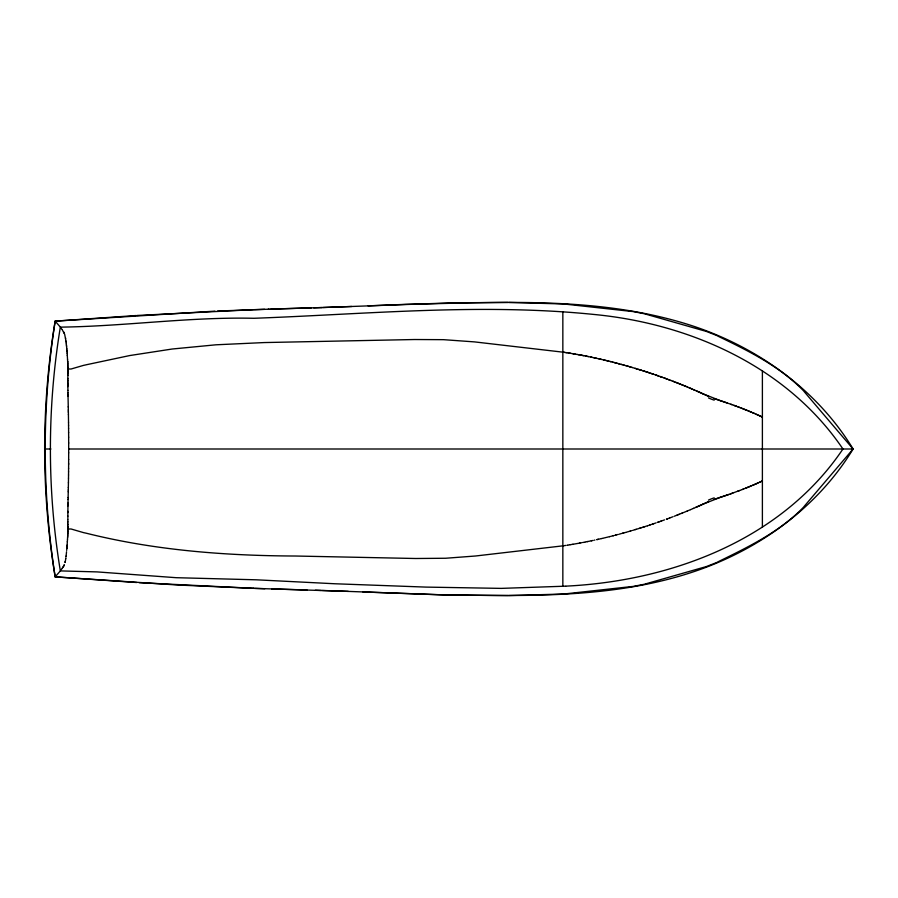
<?xml version="1.0" encoding="UTF-8"?>
<svg xmlns="http://www.w3.org/2000/svg" width="898" height="898" viewBox="0 0 898 898"><rect width="100%" height="100%" fill="white"/><g stroke="black" fill="none" stroke-linecap="round" stroke-linejoin="round"><path stroke-width="1.35" d="M67.866 380.157L67.866 378.451M67.866 519.549L67.866 516.036M67.866 379.966L67.866 381.179M67.866 516.137L67.878 512.376M68.675 452.895L68.675 442.882M67.866 378.507L67.889 375.386M68.652 459.574L68.675 452.828M68.63 463.458L68.652 459.428M68.63 464.389L68.63 463.245M67.889 375.431L67.9 373.983M67.878 512.567L67.889 511.355M68.596 468.453L68.63 464.288M67.9 373.074L67.889 367.091M67.922 371.626L67.9 374.028M67.889 511.467L67.956 505.855M68.562 471.921L68.596 468.273M68.529 475.053L68.574 471.798M67.922 371.267L67.934 370.189M68.54 474.941L68.495 478.174M68.495 478.095L68.428 482.899M67.956 505.967L67.99 503.946M68.428 482.675L68.338 487.524M67.99 504.126L68.012 503.026M68.001 503.093L68.08 499.299M68.282 490.106L68.349 487.333M68.08 499.344L68.125 497.492M68.248 491.778L68.293 489.96M68.125 497.571L68.248 491.689M135.879 315.546L55.171 321.136C41.117 405.638 41.173 492.362 55.171 576.864L136.743 582.51M214.925 311.135L55.171 321.136L60.346 327.096C47.089 407.636 47.089 490.364 60.346 570.904L55.171 576.864L177.883 585.025L253.505 588.325M67.866 531.65L67.922 526.34M67.889 530.797L67.821 532.84M67.821 532.761L67.799 533.468M67.799 533.345L67.765 534.299M67.754 534.512L67.608 537.498M67.608 537.386L67.507 539.182M67.507 539.126L67.35 541.685M67.35 541.662L67.126 544.76M67.103 545.097L67.058 545.793M67.058 545.737L67.013 546.354M67.013 546.287L66.89 547.892M66.845 548.42L66.89 547.814M66.845 548.364L66.677 550.395M66.553 551.731L66.486 552.416M55.171 321.136C41.869 405.773 41.937 492.227 55.171 576.864M66.07 556.165L66.452 552.73M66.082 556.109L66.003 556.738M65.857 557.849L65.756 558.578M65.734 558.713L65.565 559.802M65.532 560.038L65.408 560.711M65.094 562.159L65.285 561.306L65.015 562.507M63.971 565.482L64.297 564.741L63.949 565.538M63.343 566.649L63.881 565.661L63.219 566.829M368.057 305.859L405.896 304.343C501.32 302.547 600.335 295.768 692.56 325.895C757.766 347.459 817.146 389.822 853.1 449C817.438 507.684 758.743 549.845 694.188 571.555C612.301 599.157 524.331 595.935 439.167 594.701L322.292 590.457M565.65 586.17L501.275 588.381L426.011 587.101L334.741 583.756L256.312 579.805L176.221 577.695L97.107 571.903L60.346 570.904L62.198 568.266M63.017 567.132L62.4 567.996M508.762 302.435L563.776 303.973L630.396 311.292A107.311 106.84 -22.1 0 0 632.989 311.539L644.753 313.829A99.622 99.184 -22.1 0 0 647.211 314.569L703.381 330.587A89.093 88.767 58.3 0 0 705.873 331.239L717.019 335.616A93.403 93.055 58.3 0 0 719.309 336.84C749.314 351.286 779.98 366.631 803.463 390.731A99.465 99.386 90 0 0 805.102 392.729L853.1 449L805.102 505.271A99.465 99.386 -90 0 0 803.463 507.269C780.048 531.493 749.235 546.568 719.309 561.16A93.403 93.055 -58.3 0 0 717.019 562.384L705.873 566.761A89.093 88.767 -58.3 0 0 703.381 567.413L647.211 583.431A99.622 99.184 22.1 0 0 644.753 584.171L632.989 586.461A107.311 106.84 22.1 0 0 630.396 586.708L563.776 594.027L508.762 595.565M566.054 586.136C671.625 580.972 781.911 539.642 842.941 449C787.378 366.912 690.326 323.639 593.948 314.457C480.901 302.974 367.08 314.165 253.91 318.285C189.22 316.803 124.822 326.344 60.368 327.13M720.297 497.357L703.067 504.137M762.391 480.958L761.583 481.339M761.931 481.171L755.835 483.932M761.01 481.609L759.607 482.248M708.791 501.477L699.71 505.653M702.842 504.249L699.228 505.866M758.204 482.877L756.318 483.719M698.756 506.079L693.447 508.403M699.587 505.709L697.948 506.438M697.791 506.506L695.77 507.392M751.11 485.953L755.779 483.955M755.364 484.134L754.41 484.55M693.582 508.347L690.54 509.649M753.927 484.763L752.479 485.38M690.281 509.761L687.15 511.074M751.02 485.986L742.107 489.578M686.981 511.142L682.009 513.185M750.537 486.2L748.079 487.21M747.585 487.412L745.598 488.209M681.459 513.409L682.267 513.072M678.686 514.509L681.29 513.465M679.337 514.251L678.125 514.734M677.013 515.171L677.867 514.835M743.6 488.995L742.601 489.388M677.373 515.025L674.23 516.26M741.95 489.635L731.544 493.507M672.95 516.743L669.987 517.865M739.582 490.544L737.55 491.307M669.751 517.955L667.012 518.977M666.383 519.212L667.517 518.797M664.531 519.886L661.557 520.963M732.914 493.013L730.31 493.945M731.084 493.664L726.437 495.292M660.558 521.323L661.321 521.042M660.76 521.244L658.56 522.019M728.772 494.484L727.38 494.966M657.931 522.243L659.065 521.85M657.358 522.445L658.066 522.198M727.144 495.045L714.224 499.322M653.396 523.803L656.068 522.894M726.617 495.236L724.495 495.954M652.824 523.994L653.564 523.747M724.091 496.1L720.78 497.2M652.554 524.084L651.117 524.567M650.556 524.758L649.411 525.139M650.051 524.926L649.041 525.263M647.537 525.757L648.277 525.51M647.705 525.7L645.011 526.576M644.001 526.902L644.843 526.632M644.27 526.812L642.99 527.216M643.125 527.171L640.835 527.901M640.97 527.856L639.69 528.26M639.118 528.428L639.96 528.17M638.949 528.484L636.413 529.259M635.402 529.562L636.244 529.315M635.099 529.663L635.672 529.483M634.516 529.831L632.787 530.348M631.844 530.628L630.317 531.077M629.801 531.223L630.486 531.021M629.33 531.358L627.017 532.02M626.232 532.245L623.538 532.997M623.672 532.952L622.381 533.311M621.798 533.468L622.651 533.232M621.225 533.625L619.07 534.209M618.037 534.478L614.816 535.32M615.399 535.174L615.983 535.017M613.065 535.769L613.929 535.556M613.413 535.679L610.73 536.364M609.562 536.656L610.146 536.51M609.798 536.589L606.633 537.363M606.184 537.475L603.119 538.205M602.524 538.34L601.525 538.564M601.357 538.609L597.237 539.541M597.821 539.406L598.416 539.271M596.654 539.664L597.372 539.507M594.296 540.181L594.88 540.057M593.107 540.428L591.344 540.798M591.659 540.742L587.483 541.595M587.797 541.528L585.429 541.999M584.25 542.224L584.834 542.111M67.945 529.034L71.032 528.978L83.536 532.626A121.398 121.387 -21 0 1 86.668 533.311C154.838 550.328 225.286 555.739 295.375 556.019L415.594 558.5L445.632 558.253L475.558 555.997L563.439 545.782M582.78 542.504L583.655 542.347M581.882 542.684L580.692 542.897M579.502 543.122L580.097 543.009M579.648 543.099L572.834 544.3M572.969 544.267L570.208 544.727M569.994 544.76L568.108 545.064M567.02 545.243L567.615 545.142M565.83 545.423L563.372 545.793M136.743 315.49L253.505 309.675M217.507 311.034L268.973 309.193M351.713 306.487L321.664 307.554M323.145 307.509L452.918 302.817L507.909 302.424M254.358 309.642L264.674 309.327M322.292 307.543L268.266 309.181M321.428 307.565L313.694 307.801M311.28 307.891L270.848 309.103M508.223 595.576L447.182 595.048L362.893 591.939M45.102 449L50.917 449M68.686 449L853.1 449M315.411 590.255L321.428 590.435M271.701 588.92L306.993 589.975M255.223 588.392L348.278 591.378M264.82 588.706L253.64 588.347M254.358 588.358L139.313 582.679M563.439 352.218L474.492 341.891L443.489 339.669L414.528 339.523L264.248 342.565L215.991 344.798L172.18 349.019L129.739 355.552L86.668 364.689A121.398 121.387 21 0 1 83.536 365.374L71.032 369.022L67.945 368.966M563.372 352.207L566.526 352.69M564.045 352.308L564.64 352.398M565.83 352.577L568.21 352.948M568.108 352.936L570.735 353.352M569.399 353.139L569.994 353.24M570.589 353.329L572.969 353.733M572.834 353.7L573.878 353.879M573.564 353.834L575.45 354.149M575.349 354.138L577.133 354.452M577.032 354.429L580.164 355.002M578.323 354.665L578.918 354.766M580.097 354.991L581.287 355.204M581.219 355.193L581.882 355.316M581.736 355.294L582.465 355.428M582.78 355.496L586.619 356.237M582.263 355.395L583.655 355.653M585.429 356.001L586.024 356.113M586.439 356.203L587.483 356.405M587.202 356.349L588.392 356.585M588.01 356.517L590.749 357.078M590.615 357.045L591.344 357.202M591.131 357.157L592.175 357.37M591.928 357.325L593.735 357.707M593.701 357.696L595.475 358.078M594.779 357.92L596.654 358.336M595.812 358.156L599 358.852M598.932 358.841L599.595 358.987M599.449 358.953L600.493 359.189M600.762 359.256L601.357 359.391M600.178 359.121L603.703 359.941M603.602 359.907L604.635 360.154M604.287 360.076L605.465 360.356M605.151 360.278L606.184 360.525M606.633 360.637L607.811 360.917M606.049 360.491L606.7 360.648M608.249 361.03L608.979 361.209M607.733 360.906L608.395 361.063M608.765 361.153L610.314 361.535M610.73 361.636L612.481 362.085M610.146 361.49L610.831 361.67M612.38 362.051L613.065 362.231M612.896 362.186L614.962 362.713M614.232 362.523L617.15 363.286M615.399 362.826L615.983 362.983M617.016 363.252L618.554 363.656M618.318 363.589L619.07 363.791M618.89 363.746L619.575 363.926M619.474 363.903L623.167 364.902M621.225 364.375L621.798 364.532M623.538 365.003L624.189 365.183M622.965 364.846L623.672 365.048M624.121 365.172L625.861 365.654M625.726 365.621L627.769 366.193M627.017 365.98L628.274 366.339M630.486 366.979L628.173 366.305M629.33 366.642L629.902 366.811M630.317 366.923L631.058 367.147M630.823 367.08L632.349 367.529M632.214 367.484L635.402 368.438M635.099 368.337L636.244 368.685M636.413 368.741L639.118 369.572M635.907 368.584L636.817 368.865M638.444 369.359L639.69 369.74M639.455 369.673L640.465 369.987M640.835 370.099L641.475 370.302M640.263 369.92L640.97 370.144M641.408 370.279L643.496 370.941M642.553 370.638L644.001 371.099M644.506 371.267L647.705 372.3M643.698 371.009L645.988 371.738M647.031 372.075L648.277 372.49M648.536 372.569L650.051 373.074M648.042 372.412L649.411 372.861M651.117 373.433L649.984 373.052M720.297 400.643L703.067 393.863M714.224 398.678L724.091 401.9M651.05 373.411L651.69 373.624M720.746 400.777L727.144 402.955M652.06 373.748L652.824 374.006M651.555 373.579L652.262 373.815M652.554 373.916L653.564 374.253M653.396 374.197L655.663 374.971M724.495 402.046L731.544 404.493M655.562 374.937L656.236 375.162M656.561 375.285L657.931 375.757M656.068 375.106L657.358 375.555M657.56 375.633L658.56 375.981M658.492 375.959L660.187 376.554M660.558 376.677L661.321 376.958M660.064 376.509L660.76 376.756M730.826 404.246L732.005 404.661M661.557 377.037L662.544 377.396M661.051 376.857L665.036 378.294M731.87 404.616L736.113 406.154M664.138 377.968L665.53 378.473M733.846 405.324L735.215 405.817M665.822 378.586L667.012 379.023M665.261 378.384L666.518 378.844M735.496 405.93L736.573 406.323M666.956 379.001L668.64 379.618M736.528 406.311L738.055 406.884M668.999 379.753L669.751 380.045M668.505 379.573L669.19 379.832M669.493 379.944L670.974 380.505M738.38 406.996L739.716 407.501M737.92 406.828L741.097 408.029M670.873 380.46L671.468 380.685M673.107 381.313L671.962 380.875M673.444 381.437L674.791 381.964M672.95 381.257L674.23 381.74M741.063 408.018L744.15 409.219M674.42 381.818L677.373 382.975M741.95 408.366L743.275 408.871M675.902 382.391L678.36 383.356M677.575 383.053L678.843 383.547M744.105 409.207L752.479 412.62M679.236 383.704L680.807 384.333M744.599 409.398L747.585 410.588M678.686 383.491L679.831 383.94M680.347 384.153L682.009 384.815M682.267 384.928L684.781 385.949M681.784 384.726L683.737 385.523M748.573 410.992L751.503 412.216M684.714 385.916L685.331 386.174M685.69 386.32L687.632 387.128M685.196 386.118L686.431 386.623M687.531 387.083L691.033 388.553M689.092 387.734L690.54 388.351M752.389 412.586L759.607 415.752M752.816 412.766L754.522 413.495M691.381 388.711L691.999 388.969M690.831 388.475L691.516 388.767M691.931 388.946L693.582 389.653M693.93 389.811L697.791 391.494M693.447 389.597L694.67 390.125M756.206 414.236L758.282 415.157M696.309 390.843L698.274 391.708M698.498 391.809L699.587 392.291M697.948 391.562L702.842 393.751M699.71 392.347L708.791 396.523M759.113 415.527L762.391 417.042M759.933 415.909L761.987 416.852M62.31 329.88L64.645 334.224L66.003 341.229M61.883 329.308L60.705 327.647M63.657 331.901L63.96 332.496M64.05 332.687L64.319 333.315M65.52 337.929L65.621 338.557M65.992 341.161L66.16 342.542M66.194 342.845L66.317 344.013M66.317 343.956L66.452 345.27M66.452 345.236L66.519 345.943M66.508 345.865L66.598 346.796M66.598 346.785L66.755 348.547M66.744 348.458L66.89 350.085M66.879 349.984L66.968 351.039M66.957 350.972L67.002 351.578M67.047 352.095L67.126 353.127M67.126 353.24L67.283 355.361M67.283 355.327L67.552 359.492M67.541 359.413L67.642 361.232M67.765 363.645L67.642 361.142A25.346 2.099 -90 0 1 67.732 362.983M67.754 363.555L67.799 364.487M67.788 364.397L67.844 365.946M67.833 365.666L67.9 367.551M68.27 407.007L68.023 395.939M68.259 406.783L68.338 410.128M68.327 409.926L68.36 411.217M68.001 394.424L68.035 396.085M68.349 411.161L68.371 412.204M67.967 392.774L68.001 394.559M68.371 412.137L68.416 414.629M68.416 414.539L68.529 422.318M67.967 392.841L67.934 390.383M67.934 527.811L67.9 524.207M67.934 390.192L67.889 386.903M68.529 422.262L68.562 425.383M68.562 425.282L68.585 428.615M68.585 428.503L68.618 432.668M67.878 385.624L67.889 386.645M67.9 524.645L67.878 521.85M68.618 432.499L68.652 437.191M67.878 384.591L67.889 385.803M67.878 521.929L67.878 519.886M68.652 437.135L68.675 443.096M67.866 383.424L67.878 384.703M67.866 382.548L67.878 383.569M67.866 381.055L67.866 382.335M762.391 370.627L762.391 527.373M562.844 311.64L562.844 586.36M67.732 368.292A16.692 4.501 -85.4 0 1 67.743 370.335M714.213 400.138A39.793 26.323 34.2 0 1 708.477 397.926M67.743 527.665A16.692 4.501 85.4 0 1 67.732 529.708M67.732 535.017A25.346 2.099 90 0 1 67.642 536.768M708.477 500.074A39.793 26.323 -34.2 0 1 714.213 497.862"/></g></svg>
